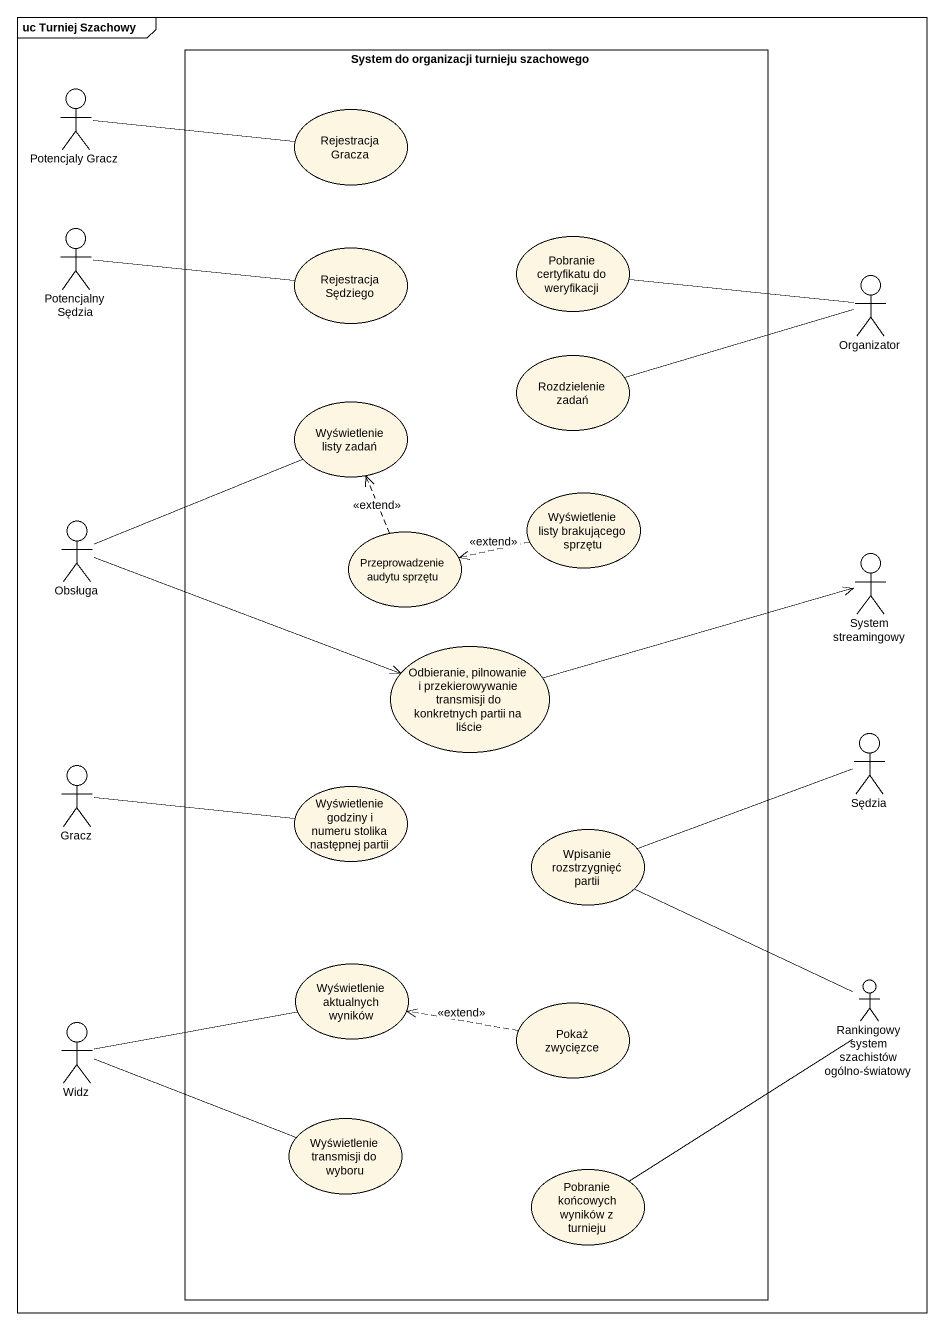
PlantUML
@startuml
mainframe uc Turniej Szachowy
rectangle "System do organizacji turnieju szachowego" as System_do_organizacji {
  usecase "Rejestracja Gracza" as Rejestracja_Gracza
  usecase "Rejestracja Sędziego" as Rejestracja_Sędziego
  usecase "Pobranie certyfikatu do weryfikacji" as Pobranie_certyfikatu_do
  usecase "Rozdzielenie zadań" as Rozdzielenie_zadań
  usecase "Wyświetlenie listy zadań" as Wyświetlenie_listy_zadań
  usecase "Przeprowadzenie audytu sprzętu" as Przeprowadzenie_audytu
  usecase "Wyświetlenie listy brakującego sprzętu" as Wyświetlenie_listy
  usecase "Odbieranie, pilnowanie i przekierowywanie transmisji do konkretnych partii na liście" as Odbieranie_pilnowanie_i
  usecase "Wyświetlenie godziny i numeru stolika następnej partii" as Wyświetlenie_godziny_i
  usecase "Wpisanie rozstrzygnięć partii" as Wpisanie_rozstrzygnięć
  usecase "Wyświetlenie aktualnych wyników" as Wyświetlenie_aktualnych
  usecase "Pokaż zwycięzce" as Pokaż_zwycięzce
  usecase "Wyświetlenie transmisji do wyboru" as Wyświetlenie_transmisji_do
  usecase "Pobranie końcowych wyników z turnieju" as Pobranie_końcowych_wyników
}
actor "Potencjaly Gracz" as Potencjaly_Gracz
actor "Potencjalny Sędzia" as Potencjalny_Sędzia
actor Organizator
actor Obsługa
actor "System streamingowy" as System_streamingowy
actor Sędzia
actor Gracz
actor Widz
actor "Rankingowy system szachistów ogólno-światowy" as Rankingowy_system
Potencjaly_Gracz -right- Rejestracja_Gracza
Potencjalny_Sędzia -right- Rejestracja_Sędziego
Organizator -left- Pobranie_certyfikatu_do
Organizator -left- Rozdzielenie_zadań
Obsługa -right- Wyświetlenie_listy_zadań
Obsługa -right-> Odbieranie_pilnowanie_i
Przeprowadzenie_audytu .up.> Wyświetlenie_listy_zadań : <<extend>>
Wyświetlenie_listy .left.> Przeprowadzenie_audytu : <<extend>>
System_streamingowy <-left- Odbieranie_pilnowanie_i
Sędzia -left- Wpisanie_rozstrzygnięć
Gracz -right- Wyświetlenie_godziny_i
Widz -right- Wyświetlenie_aktualnych
Widz -right- Wyświetlenie_transmisji_do
Pokaż_zwycięzce .left.> Wyświetlenie_aktualnych : <<extend>>
Rankingowy_system -left- Wpisanie_rozstrzygnięć
Rankingowy_system -- Pobranie_końcowych_wyników
@enduml
